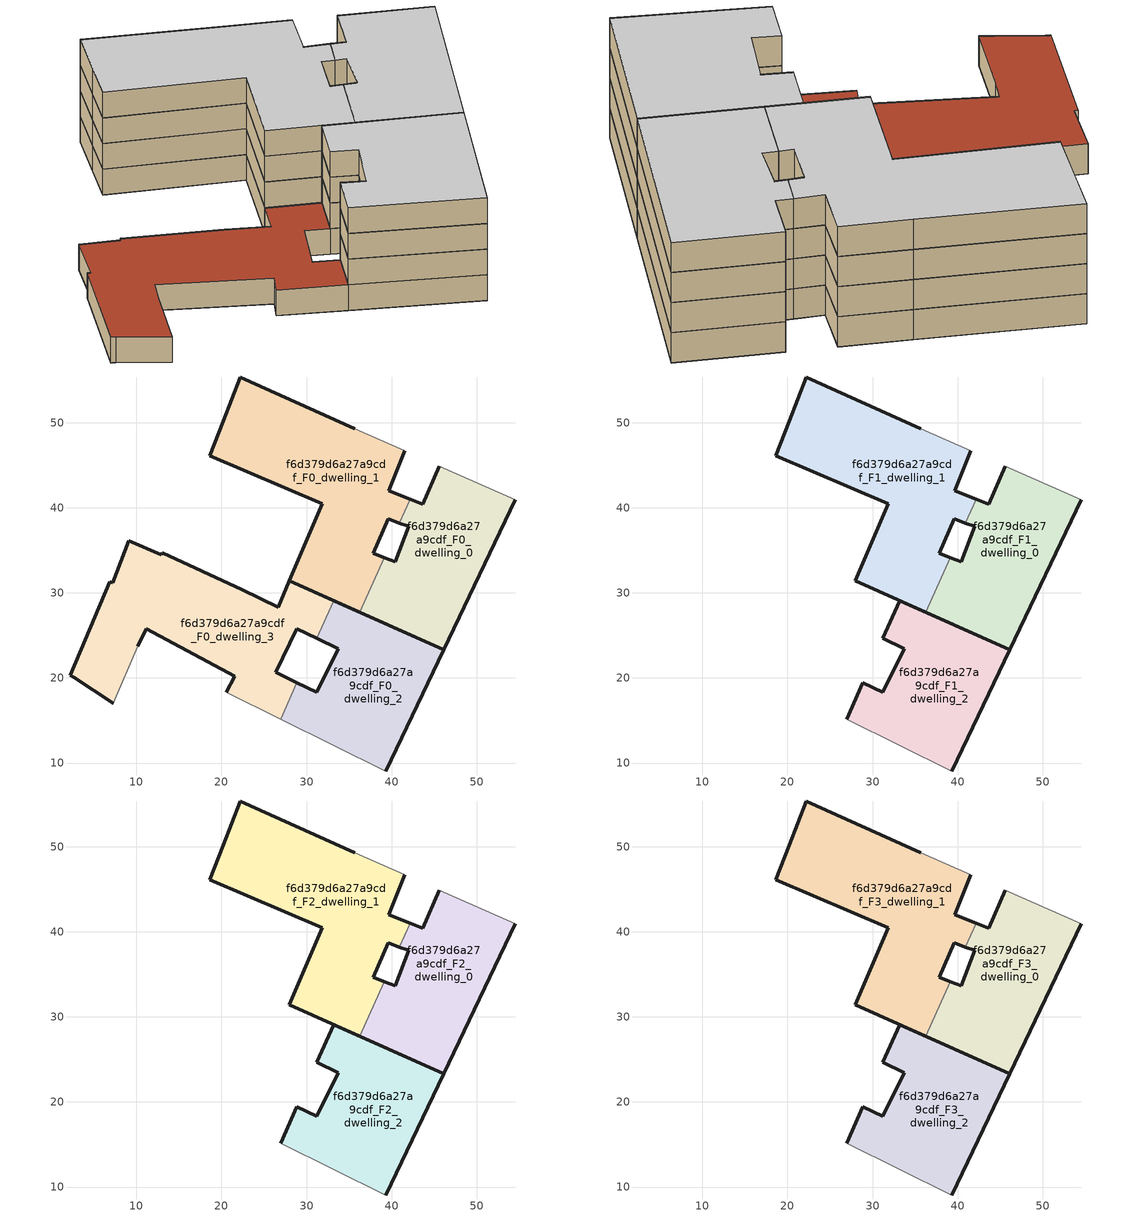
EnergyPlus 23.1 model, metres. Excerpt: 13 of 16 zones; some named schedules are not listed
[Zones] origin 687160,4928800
f6d379d6a27a9cdf_F0_dwelling_0
 floor ground (EU_floor_Construction): 46.1,23.32 54.52,40.92 45.61,44.87 43.67,40.41 42.17,41 40.92,38.2 42,37.81 40.44,33.65 39.11,34.15 36.24,27.72 z0
 wall outside (EU_wall_Construction): 54.52,40.92 46.1,23.32 36.24,27.72 / 39.11,34.15 40.44,33.65 42,37.81 40.92,38.2 / 42.17,41 43.67,40.41 45.61,44.87 z0:3
 wall to f6d379d6a27a9cdf_F0_dwelling_1 (EU_wall_Construction): 36.24,27.72 39.11,34.15 / 40.92,38.2 42.17,41 z0:3
 wall adiabatic (EU_wall_Construction): 45.61,44.87 54.52,40.92 z0:3
f6d379d6a27a9cdf_F0_dwelling_1
 floor ground (EU_floor_Construction): 36.24,27.72 39.11,34.15 37.82,34.64 39.58,38.69 40.92,38.2 42.17,41 39.68,41.99 41.53,46.68 35.67,49.27 22.21,55.36 20.2,50.15 18.65,46.11 31.85,40.46 27.98,31.41 z0
 wall outside (EU_wall_Construction): 36.24,27.72 27.98,31.41 31.85,40.46 18.65,46.11 20.2,50.15 22.21,55.36 35.67,49.27 / 41.53,46.68 39.68,41.99 42.17,41 / 40.92,38.2 39.58,38.69 37.82,34.64 39.11,34.15 z0:3
 wall adiabatic (EU_wall_Construction): 35.67,49.27 41.53,46.68 z0:3
f6d379d6a27a9cdf_F0_dwelling_2
 floor ground (EU_floor_Construction): 39.29,9.07 46.1,23.32 33.19,29.09 31.2,24.64 33.7,23.41 31.19,18.31 28.88,19.45 26.96,15.17 z0
 wall outside (EU_wall_Construction): 33.19,29.09 46.1,23.32 39.29,9.07 / 28.88,19.45 31.19,18.31 33.7,23.41 31.2,24.64 z0:3
 wall to f6d379d6a27a9cdf_F0_dwelling_3 (EU_wall_Construction): 31.2,24.64 33.19,29.09 / 26.96,15.17 28.88,19.45 z0:3
 wall adiabatic (EU_wall_Construction): 39.29,9.07 26.96,15.17 z0:3
f6d379d6a27a9cdf_F0_dwelling_3
 floor ground (EU_floor_Construction): 28.88,19.45 26.37,20.69 28.87,25.79 31.2,24.64 33.19,29.09 27.98,31.41 26.65,28.3 22.46,30.37 13.06,34.72 12.95,34.46 9.1,36.1 7.23,31.19 6.9,31.33 2.24,20.31 2.67,20.07 7.31,17.01 10.18,23.74 11.17,25.79 21.55,20.23 20.54,18.34 26.96,15.17 z0
 wall outside (EU_wall_Construction): 7.31,17.01 2.67,20.07 2.24,20.31 6.9,31.33 7.23,31.19 9.1,36.1 12.95,34.46 13.06,34.72 22.46,30.37 26.65,28.3 27.98,31.41 33.19,29.09 / 31.2,24.64 28.87,25.79 26.37,20.69 28.88,19.45 / 20.54,18.34 21.55,20.23 11.17,25.79 10.18,23.74 z0:3
 wall adiabatic (EU_wall_Construction): 10.18,23.74 7.31,17.01 / 26.96,15.17 20.54,18.34 z0:3
 roof outside (EU_roof_Construction): 27.98,31.41 33.19,29.09 31.2,24.64 28.87,25.79 26.37,20.69 28.88,19.45 26.96,15.17 20.54,18.34 21.55,20.23 11.17,25.79 10.18,23.74 7.31,17.01 2.67,20.07 2.24,20.31 6.9,31.33 7.23,31.19 9.1,36.1 12.95,34.46 13.06,34.72 22.46,30.37 26.65,28.3 z3
f6d379d6a27a9cdf_F1_dwelling_0
 floor to f6d379d6a27a9cdf_F0_dwelling_0 (EU_floor_Construction): 46.1,23.32 54.52,40.92 45.61,44.87 43.67,40.41 42.17,41 40.92,38.2 42,37.81 40.44,33.65 39.11,34.15 36.24,27.72 z3
 wall outside (EU_wall_Construction): 54.52,40.92 46.1,23.32 36.24,27.72 / 39.11,34.15 40.44,33.65 42,37.81 40.92,38.2 / 42.17,41 43.67,40.41 45.61,44.87 z3:6
 wall to f6d379d6a27a9cdf_F1_dwelling_1 (EU_wall_Construction): 36.24,27.72 39.11,34.15 / 40.92,38.2 42.17,41 z3:6
 wall adiabatic (EU_wall_Construction): 45.61,44.87 54.52,40.92 z3:6
f6d379d6a27a9cdf_F1_dwelling_1
 floor to f6d379d6a27a9cdf_F0_dwelling_1 (EU_floor_Construction): 36.24,27.72 39.11,34.15 37.82,34.64 39.58,38.69 40.92,38.2 42.17,41 39.68,41.99 41.53,46.68 35.67,49.27 22.21,55.36 20.2,50.15 18.65,46.11 31.85,40.46 27.98,31.41 z3
 wall outside (EU_wall_Construction): 36.24,27.72 27.98,31.41 31.85,40.46 18.65,46.11 20.2,50.15 22.21,55.36 35.67,49.27 / 41.53,46.68 39.68,41.99 42.17,41 / 40.92,38.2 39.58,38.69 37.82,34.64 39.11,34.15 z3:6
 wall adiabatic (EU_wall_Construction): 35.67,49.27 41.53,46.68 z3:6
f6d379d6a27a9cdf_F1_dwelling_2
 floor to f6d379d6a27a9cdf_F0_dwelling_2 (EU_floor_Construction): 39.29,9.07 46.1,23.32 33.19,29.09 31.2,24.64 33.7,23.41 31.19,18.31 28.88,19.45 26.96,15.17 z3
 wall outside (EU_wall_Construction): 26.96,15.17 28.88,19.45 31.19,18.31 33.7,23.41 31.2,24.64 33.19,29.09 46.1,23.32 39.29,9.07 z3:6
 wall adiabatic (EU_wall_Construction): 39.29,9.07 26.96,15.17 z3:6
f6d379d6a27a9cdf_F2_dwelling_0
 floor to f6d379d6a27a9cdf_F1_dwelling_0 (EU_floor_Construction): 46.1,23.32 54.52,40.92 45.61,44.87 43.67,40.41 42.17,41 40.92,38.2 42,37.81 40.44,33.65 39.11,34.15 36.24,27.72 z6
 wall outside (EU_wall_Construction): 54.52,40.92 46.1,23.32 36.24,27.72 / 39.11,34.15 40.44,33.65 42,37.81 40.92,38.2 / 42.17,41 43.67,40.41 45.61,44.87 z6:9
 wall to f6d379d6a27a9cdf_F2_dwelling_1 (EU_wall_Construction): 36.24,27.72 39.11,34.15 / 40.92,38.2 42.17,41 z6:9
 wall adiabatic (EU_wall_Construction): 45.61,44.87 54.52,40.92 z6:9
f6d379d6a27a9cdf_F2_dwelling_1
 floor to f6d379d6a27a9cdf_F1_dwelling_1 (EU_floor_Construction): 36.24,27.72 39.11,34.15 37.82,34.64 39.58,38.69 40.92,38.2 42.17,41 39.68,41.99 41.53,46.68 35.67,49.27 22.21,55.36 20.2,50.15 18.65,46.11 31.85,40.46 27.98,31.41 z6
 wall outside (EU_wall_Construction): 36.24,27.72 27.98,31.41 31.85,40.46 18.65,46.11 20.2,50.15 22.21,55.36 35.67,49.27 / 41.53,46.68 39.68,41.99 42.17,41 / 40.92,38.2 39.58,38.69 37.82,34.64 39.11,34.15 z6:9
 wall adiabatic (EU_wall_Construction): 35.67,49.27 41.53,46.68 z6:9
f6d379d6a27a9cdf_F2_dwelling_2
 floor to f6d379d6a27a9cdf_F1_dwelling_2 (EU_floor_Construction): 39.29,9.07 46.1,23.32 33.19,29.09 31.2,24.64 33.7,23.41 31.19,18.31 28.88,19.45 26.96,15.17 z6
 wall outside (EU_wall_Construction): 26.96,15.17 28.88,19.45 31.19,18.31 33.7,23.41 31.2,24.64 33.19,29.09 46.1,23.32 39.29,9.07 z6:9
 wall adiabatic (EU_wall_Construction): 39.29,9.07 26.96,15.17 z6:9
f6d379d6a27a9cdf_F3_dwelling_0
 floor to f6d379d6a27a9cdf_F2_dwelling_0 (EU_floor_Construction): 46.1,23.32 54.52,40.92 45.61,44.87 43.67,40.41 42.17,41 40.92,38.2 42,37.81 40.44,33.65 39.11,34.15 36.24,27.72 z9
 wall outside (EU_wall_Construction): 54.52,40.92 46.1,23.32 36.24,27.72 / 39.11,34.15 40.44,33.65 42,37.81 40.92,38.2 / 42.17,41 43.67,40.41 45.61,44.87 z9:12
 wall to f6d379d6a27a9cdf_F3_dwelling_1 (EU_wall_Construction): 36.24,27.72 39.11,34.15 / 40.92,38.2 42.17,41 z9:12
 wall adiabatic (EU_wall_Construction): 45.61,44.87 54.52,40.92 z9:12
 ceiling to f6d379d6a27a9cdf_F4_dwelling_0 (EU_floor_Construction): 54.52,40.92 46.1,23.32 36.24,27.72 39.11,34.15 40.44,33.65 42,37.81 40.92,38.2 42.17,41 43.67,40.41 45.61,44.87 z12
f6d379d6a27a9cdf_F3_dwelling_1
 floor to f6d379d6a27a9cdf_F2_dwelling_1 (EU_floor_Construction): 36.24,27.72 39.11,34.15 37.82,34.64 39.58,38.69 40.92,38.2 42.17,41 39.68,41.99 41.53,46.68 35.67,49.27 22.21,55.36 20.2,50.15 18.65,46.11 31.85,40.46 27.98,31.41 z9
 wall outside (EU_wall_Construction): 36.24,27.72 27.98,31.41 31.85,40.46 18.65,46.11 20.2,50.15 22.21,55.36 35.67,49.27 / 41.53,46.68 39.68,41.99 42.17,41 / 40.92,38.2 39.58,38.69 37.82,34.64 39.11,34.15 z9:12
 wall adiabatic (EU_wall_Construction): 35.67,49.27 41.53,46.68 z9:12
 ceiling to f6d379d6a27a9cdf_F4_dwelling_1 (EU_floor_Construction): 41.53,46.68 39.68,41.99 42.17,41 40.92,38.2 39.58,38.69 37.82,34.64 39.11,34.15 36.24,27.72 27.98,31.41 31.85,40.46 18.65,46.11 20.2,50.15 22.21,55.36 35.67,49.27 z12
f6d379d6a27a9cdf_F3_dwelling_2
 floor to f6d379d6a27a9cdf_F2_dwelling_2 (EU_floor_Construction): 39.29,9.07 46.1,23.32 33.19,29.09 31.2,24.64 33.7,23.41 31.19,18.31 28.88,19.45 26.96,15.17 z9
 wall outside (EU_wall_Construction): 26.96,15.17 28.88,19.45 31.19,18.31 33.7,23.41 31.2,24.64 33.19,29.09 46.1,23.32 39.29,9.07 z9:12
 wall adiabatic (EU_wall_Construction): 39.29,9.07 26.96,15.17 z9:12
 ceiling to f6d379d6a27a9cdf_F4_dwelling_2 (EU_floor_Construction): 46.1,23.32 39.29,9.07 26.96,15.17 28.88,19.45 31.19,18.31 33.7,23.41 31.2,24.64 33.19,29.09 z12
[Building]
EU S2 Campaign: North Axis=0; Terrain=City; Solar Distribution=FullExterior
[Site:Location]
Bologna: Latitude=44.5; Longitude=11.25; Time Zone=1; Elevation=37
[SizingPeriod:WeatherFileDays]
AnnualSizingPeriod: Begin Month=1; Begin Day of Month=1; End Month=12; End Day of Month=31; Day of Week for Start Day=Monday; Use Weather File Daylight Saving Period=No; Use Weather File Rain and Snow Indicators=No
[MATERIAL]
EU_InternalMass_Material: Roughness=MediumRough; Thickness=0.1; Conductivity=1; Density=1800; Specific Heat=900; Thermal Absorptance=0.9; Solar Absorptance=0.7; Visible Absorptance=0.7
[MATERIAL:NOMASS] Roughness=MediumRough; Thermal Absorptance=0.9; Solar Absorptance=0.7; Visible Absorptance=0.7
Name | Thermal Resistance
EU_wall_NoMass | 0.905828
EU_roof_NoMass | 0.37593
EU_floor_NoMass | 0.67114
[CONSTRUCTION]
EU_wall_Construction: EU_wall_NoMass
EU_roof_Construction: EU_roof_NoMass
EU_floor_Construction: EU_floor_NoMass
EU_InternalMass_Construction: EU_InternalMass_Material
[ZONE] Type=1; Multiplier=1; Ceiling Height=autocalculate; Floor Area=autocalculate; Part of Total Floor Area=Yes
Name | Volume
f6d379d6a27a9cdf_F0_dwelling_0; f6d379d6a27a9cdf_F1_dwelling_0; f6d379d6a27a9cdf_F2_dwelling_0; f6d379d6a27a9cdf_F3_dwelling_0 | 606.054
f6d379d6a27a9cdf_F0_dwelling_1; f6d379d6a27a9cdf_F1_dwelling_1; f6d379d6a27a9cdf_F2_dwelling_1; f6d379d6a27a9cdf_F3_dwelling_1 | 902.073
f6d379d6a27a9cdf_F0_dwelling_2; f6d379d6a27a9cdf_F1_dwelling_2; f6d379d6a27a9cdf_F2_dwelling_2; f6d379d6a27a9cdf_F3_dwelling_2 | 603.71
f6d379d6a27a9cdf_F0_dwelling_3 | 904.419
[INTERNALMASS] Construction=EU_InternalMass_Construction
Name | Zone or ZoneList | Surface Area
f6d379d6a27a9cdf_F0_dwelling_0_EU_InternalMass | f6d379d6a27a9cdf_F0_dwelling_0 | 202.018
f6d379d6a27a9cdf_F0_dwelling_1_EU_InternalMass | f6d379d6a27a9cdf_F0_dwelling_1 | 300.691
f6d379d6a27a9cdf_F0_dwelling_2_EU_InternalMass | f6d379d6a27a9cdf_F0_dwelling_2 | 201.236
f6d379d6a27a9cdf_F0_dwelling_3_EU_InternalMass | f6d379d6a27a9cdf_F0_dwelling_3 | 301.473
f6d379d6a27a9cdf_F1_dwelling_0_EU_InternalMass | f6d379d6a27a9cdf_F1_dwelling_0 | 351.677
f6d379d6a27a9cdf_F1_dwelling_1_EU_InternalMass | f6d379d6a27a9cdf_F1_dwelling_1 | 351.9
f6d379d6a27a9cdf_F1_dwelling_2_EU_InternalMass | f6d379d6a27a9cdf_F1_dwelling_2 | 301.847
f6d379d6a27a9cdf_F2_dwelling_0_EU_InternalMass | f6d379d6a27a9cdf_F2_dwelling_0 | 351.677
f6d379d6a27a9cdf_F2_dwelling_1_EU_InternalMass | f6d379d6a27a9cdf_F2_dwelling_1 | 351.9
f6d379d6a27a9cdf_F2_dwelling_2_EU_InternalMass | f6d379d6a27a9cdf_F2_dwelling_2 | 301.847
f6d379d6a27a9cdf_F3_dwelling_0_EU_InternalMass | f6d379d6a27a9cdf_F3_dwelling_0 | 351.677
f6d379d6a27a9cdf_F3_dwelling_1_EU_InternalMass | f6d379d6a27a9cdf_F3_dwelling_1 | 351.9
f6d379d6a27a9cdf_F3_dwelling_2_EU_InternalMass | f6d379d6a27a9cdf_F3_dwelling_2 | 301.847
[OTHEREQUIPMENT] Fuel Type=Electricity; Design Level Calculation Method=Watts/Area; Power per Zone Floor Area=1; Fraction Latent=0; Fraction Radiant=0; Fraction Lost=0; Carbon Dioxide Generation Rate=0; EndUse Subcategory=EU_Step8_InternalGains
Name | Zone or ZoneList or Space or SpaceList | Schedule
EU_Step8_InternalGain_f6d379d6a27a9cdf_F0_dwelling_0_f000 | f6d379d6a27a9cdf_F0_dwelling_0 | EU_Step8_GainSchedule_f6d379d6a27a9cdf_F0_dwelling_0_f000
EU_Step8_InternalGain_f6d379d6a27a9cdf_F0_dwelling_1_f000 | f6d379d6a27a9cdf_F0_dwelling_1 | EU_Step8_GainSchedule_f6d379d6a27a9cdf_F0_dwelling_1_f000
EU_Step8_InternalGain_f6d379d6a27a9cdf_F0_dwelling_2_f000 | f6d379d6a27a9cdf_F0_dwelling_2 | EU_Step8_GainSchedule_f6d379d6a27a9cdf_F0_dwelling_2_f000
EU_Step8_InternalGain_f6d379d6a27a9cdf_F0_dwelling_3_f000 | f6d379d6a27a9cdf_F0_dwelling_3 | EU_Step8_GainSchedule_f6d379d6a27a9cdf_F0_dwelling_3_f000
EU_Step8_InternalGain_f6d379d6a27a9cdf_F1_dwelling_0_f000 | f6d379d6a27a9cdf_F1_dwelling_0 | EU_Step8_GainSchedule_f6d379d6a27a9cdf_F1_dwelling_0_f000
EU_Step8_InternalGain_f6d379d6a27a9cdf_F1_dwelling_1_f000 | f6d379d6a27a9cdf_F1_dwelling_1 | EU_Step8_GainSchedule_f6d379d6a27a9cdf_F1_dwelling_1_f000
EU_Step8_InternalGain_f6d379d6a27a9cdf_F1_dwelling_2_f000 | f6d379d6a27a9cdf_F1_dwelling_2 | EU_Step8_GainSchedule_f6d379d6a27a9cdf_F1_dwelling_2_f000
EU_Step8_InternalGain_f6d379d6a27a9cdf_F2_dwelling_0_f000 | f6d379d6a27a9cdf_F2_dwelling_0 | EU_Step8_GainSchedule_f6d379d6a27a9cdf_F2_dwelling_0_f000
EU_Step8_InternalGain_f6d379d6a27a9cdf_F2_dwelling_1_f000 | f6d379d6a27a9cdf_F2_dwelling_1 | EU_Step8_GainSchedule_f6d379d6a27a9cdf_F2_dwelling_1_f000
EU_Step8_InternalGain_f6d379d6a27a9cdf_F2_dwelling_2_f000 | f6d379d6a27a9cdf_F2_dwelling_2 | EU_Step8_GainSchedule_f6d379d6a27a9cdf_F2_dwelling_2_f000
EU_Step8_InternalGain_f6d379d6a27a9cdf_F3_dwelling_0_f000 | f6d379d6a27a9cdf_F3_dwelling_0 | EU_Step8_GainSchedule_f6d379d6a27a9cdf_F3_dwelling_0_f000
EU_Step8_InternalGain_f6d379d6a27a9cdf_F3_dwelling_1_f000 | f6d379d6a27a9cdf_F3_dwelling_1 | EU_Step8_GainSchedule_f6d379d6a27a9cdf_F3_dwelling_1_f000
EU_Step8_InternalGain_f6d379d6a27a9cdf_F3_dwelling_2_f000 | f6d379d6a27a9cdf_F3_dwelling_2 | EU_Step8_GainSchedule_f6d379d6a27a9cdf_F3_dwelling_2_f000
[ZONEVENTILATION:DESIGNFLOWRATE] Schedule=EU_AlwaysOn; Design Flow Rate Calculation Method=AirChanges/Hour; Air Changes per Hour=0.73129; Ventilation Type=Natural; Fan Pressure Rise=0; Fan Total Efficiency=1; Constant Term Coefficient=1; Temperature Term Coefficient=0; Velocity Term Coefficient=0; Velocity Squared Term Coefficient=0; Minimum Indoor Temperature=-100; Maximum Indoor Temperature=100; Delta Temperature=-100; Minimum Outdoor Temperature=-100; Maximum Outdoor Temperature=100; Maximum Wind Speed=40
Name | Zone or ZoneList or Space or SpaceList
EU_ConstantAir_f6d379d6a27a9cdf_F0_dwelling_0 | f6d379d6a27a9cdf_F0_dwelling_0
EU_ConstantAir_f6d379d6a27a9cdf_F0_dwelling_1 | f6d379d6a27a9cdf_F0_dwelling_1
EU_ConstantAir_f6d379d6a27a9cdf_F0_dwelling_2 | f6d379d6a27a9cdf_F0_dwelling_2
EU_ConstantAir_f6d379d6a27a9cdf_F0_dwelling_3 | f6d379d6a27a9cdf_F0_dwelling_3
EU_ConstantAir_f6d379d6a27a9cdf_F1_dwelling_0 | f6d379d6a27a9cdf_F1_dwelling_0
EU_ConstantAir_f6d379d6a27a9cdf_F1_dwelling_1 | f6d379d6a27a9cdf_F1_dwelling_1
EU_ConstantAir_f6d379d6a27a9cdf_F1_dwelling_2 | f6d379d6a27a9cdf_F1_dwelling_2
EU_ConstantAir_f6d379d6a27a9cdf_F2_dwelling_0 | f6d379d6a27a9cdf_F2_dwelling_0
EU_ConstantAir_f6d379d6a27a9cdf_F2_dwelling_1 | f6d379d6a27a9cdf_F2_dwelling_1
EU_ConstantAir_f6d379d6a27a9cdf_F2_dwelling_2 | f6d379d6a27a9cdf_F2_dwelling_2
EU_ConstantAir_f6d379d6a27a9cdf_F3_dwelling_0 | f6d379d6a27a9cdf_F3_dwelling_0
EU_ConstantAir_f6d379d6a27a9cdf_F3_dwelling_1 | f6d379d6a27a9cdf_F3_dwelling_1
EU_ConstantAir_f6d379d6a27a9cdf_F3_dwelling_2 | f6d379d6a27a9cdf_F3_dwelling_2
[HVACTEMPLATE:THERMOSTAT] Constant Heating Setpoint=20; Constant Cooling Setpoint=50
EU_HeatOnly_f6d379d6a27a9cdf_F0_dwelling_0; EU_HeatOnly_f6d379d6a27a9cdf_F0_dwelling_1; EU_HeatOnly_f6d379d6a27a9cdf_F0_dwelling_2; EU_HeatOnly_f6d379d6a27a9cdf_F0_dwelling_3; EU_HeatOnly_f6d379d6a27a9cdf_F1_dwelling_0; EU_HeatOnly_f6d379d6a27a9cdf_F1_dwelling_1; EU_HeatOnly_f6d379d6a27a9cdf_F1_dwelling_2; EU_HeatOnly_f6d379d6a27a9cdf_F2_dwelling_0; EU_HeatOnly_f6d379d6a27a9cdf_F2_dwelling_1; EU_HeatOnly_f6d379d6a27a9cdf_F2_dwelling_2; EU_HeatOnly_f6d379d6a27a9cdf_F3_dwelling_0; EU_HeatOnly_f6d379d6a27a9cdf_F3_dwelling_1; EU_HeatOnly_f6d379d6a27a9cdf_F3_dwelling_2; EU_HeatOnly_f6d379d6a27a9cdf_F4_dwelling_0; EU_HeatOnly_f6d379d6a27a9cdf_F4_dwelling_1; EU_HeatOnly_f6d379d6a27a9cdf_F4_dwelling_2
[HVACTEMPLATE:ZONE:IDEALLOADSAIRSYSTEM] System Availability Schedule=EU_AlwaysOn; Maximum Heating Supply Air Temperature=50; Minimum Cooling Supply Air Temperature=13; Maximum Heating Supply Air Humidity Ratio=0.0156; Minimum Cooling Supply Air Humidity Ratio=0.0077; Heating Limit=NoLimit; Cooling Limit=NoLimit; Heating Availability Schedule=EU_AlwaysOn; Cooling Availability Schedule=EU_CoolingOff; Dehumidification Control Type=ConstantSensibleHeatRatio; Cooling Sensible Heat Ratio=0.7; Dehumidification Setpoint=60; Humidification Control Type=None; Humidification Setpoint=30; Outdoor Air Method=None; Outdoor Air Flow Rate per Person=0.00944; Outdoor Air Flow Rate per Zone Floor Area=0; Outdoor Air Flow Rate per Zone=0; Demand Controlled Ventilation Type=None; Outdoor Air Economizer Type=NoEconomizer; Heat Recovery Type=None; Sensible Heat Recovery Effectiveness=0.7; Latent Heat Recovery Effectiveness=0.65
Name | Template Thermostat
f6d379d6a27a9cdf_F0_dwelling_0 | EU_HeatOnly_f6d379d6a27a9cdf_F0_dwelling_0
f6d379d6a27a9cdf_F0_dwelling_1 | EU_HeatOnly_f6d379d6a27a9cdf_F0_dwelling_1
f6d379d6a27a9cdf_F0_dwelling_2 | EU_HeatOnly_f6d379d6a27a9cdf_F0_dwelling_2
f6d379d6a27a9cdf_F0_dwelling_3 | EU_HeatOnly_f6d379d6a27a9cdf_F0_dwelling_3
f6d379d6a27a9cdf_F1_dwelling_0 | EU_HeatOnly_f6d379d6a27a9cdf_F1_dwelling_0
f6d379d6a27a9cdf_F1_dwelling_1 | EU_HeatOnly_f6d379d6a27a9cdf_F1_dwelling_1
f6d379d6a27a9cdf_F1_dwelling_2 | EU_HeatOnly_f6d379d6a27a9cdf_F1_dwelling_2
f6d379d6a27a9cdf_F2_dwelling_0 | EU_HeatOnly_f6d379d6a27a9cdf_F2_dwelling_0
f6d379d6a27a9cdf_F2_dwelling_1 | EU_HeatOnly_f6d379d6a27a9cdf_F2_dwelling_1
f6d379d6a27a9cdf_F2_dwelling_2 | EU_HeatOnly_f6d379d6a27a9cdf_F2_dwelling_2
f6d379d6a27a9cdf_F3_dwelling_0 | EU_HeatOnly_f6d379d6a27a9cdf_F3_dwelling_0
f6d379d6a27a9cdf_F3_dwelling_1 | EU_HeatOnly_f6d379d6a27a9cdf_F3_dwelling_1
f6d379d6a27a9cdf_F3_dwelling_2 | EU_HeatOnly_f6d379d6a27a9cdf_F3_dwelling_2
